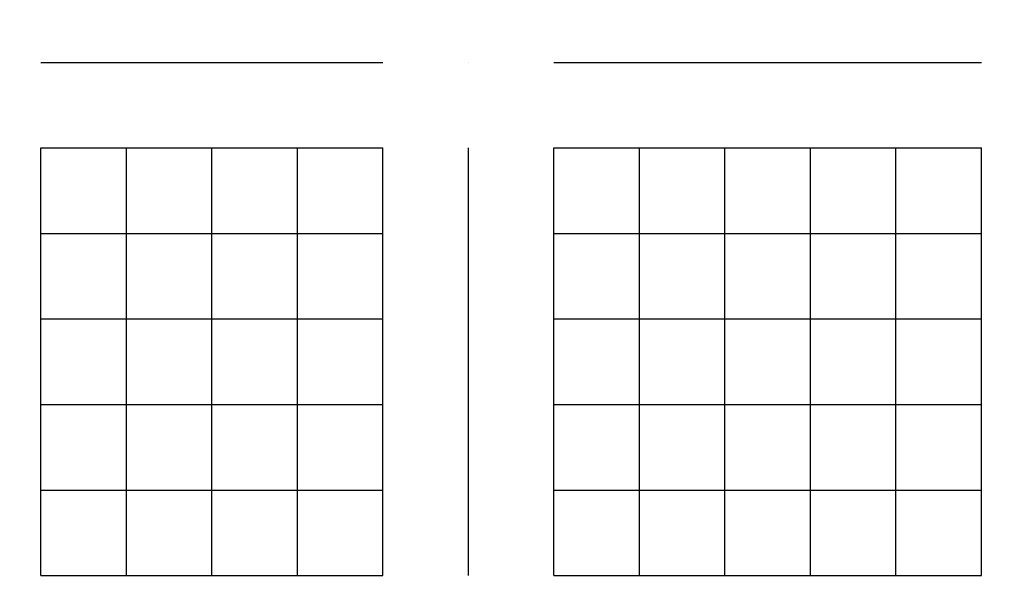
# Model space of a CAD drawing. Header units: millimetres. Extents: x 6 to 745025, y -1528 to 119936.
# Drawn here: x 181.0209 to 181.5051, y 109.2711 to 109.5516 of the extents above; entities that cross this region are included whole.
import ezdxf

# ---------------------------------------------------------------- set-up
doc = ezdxf.new("R2010")
doc.units = ezdxf.units.MM
doc.header["$MEASUREMENT"] = 0
doc.layers.get('0').update_dxf_attribs({"linetype": 'CONTINUOUS'})

msp = doc.modelspace()

# ---------------------------------------------------------------- linework, layer by layer
at = {"color": 0, "linetype": 'Continuous', "lineweight": 25, "true_color": 0x000001}
for p, q in [((181.03144, 109.53044), (181.03144, 109.53044)), ((181.03144, 109.53044), (181.03144, 109.53044)), ((181.03144, 109.53044), (181.03144, 109.53044)), ((181.03144, 109.53044), (181.03144, 109.53044)), ((181.03144, 109.53044), (181.03144, 109.53044)), ((181.03144, 109.53044), (181.03144, 109.53044)), ((181.03144, 109.53044), (181.03144, 109.53044)), ((181.03144, 109.53044), (181.03144, 109.53044)), ((181.07377, 109.53044), (181.07377, 109.53044)), ((181.07377, 109.53044), (181.07377, 109.53044)), ((181.07377, 109.53044), (181.07377, 109.53044)), ((181.07377, 109.53044), (181.07377, 109.53044)), ((181.07377, 109.53044), (181.07377, 109.53044)), ((181.07377, 109.53044), (181.07377, 109.53044)), ((181.07377, 109.53044), (181.07377, 109.53044)), ((181.11611, 109.53044), (181.11611, 109.53044)), ((181.11611, 109.53044), (181.11611, 109.53044)), ((181.11611, 109.53044), (181.11611, 109.53044)), ((181.11611, 109.53044), (181.11611, 109.53044)), ((181.11611, 109.53044), (181.11611, 109.53044)), ((181.11611, 109.53044), (181.11611, 109.53044)), ((181.11611, 109.53044), (181.11611, 109.53044)), ((181.15844, 109.53044), (181.15844, 109.53044)), ((181.15844, 109.53044), (181.15844, 109.53044)), ((181.15844, 109.53044), (181.15844, 109.53044)), ((181.15844, 109.53044), (181.15844, 109.53044)), ((181.15844, 109.53044), (181.15844, 109.53044)), ((181.15844, 109.53044), (181.15844, 109.53044)), ((181.15844, 109.53044), (181.15844, 109.53044)), ((181.20077, 109.53044), (181.20077, 109.53044)), ((181.20077, 109.53044), (181.20077, 109.53044)), ((181.20077, 109.53044), (181.20077, 109.53044)), ((181.20077, 109.53044), (181.20077, 109.53044)), ((181.20077, 109.53044), (181.20077, 109.53044)), ((181.20077, 109.53044), (181.20077, 109.53044)), ((181.20077, 109.53044), (181.20077, 109.53044)), ((181.24311, 109.53044), (181.24311, 109.53044)), ((181.24311, 109.53044), (181.24311, 109.53044)), ((181.24311, 109.53044), (181.24311, 109.53044)), ((181.24311, 109.53044), (181.24311, 109.53044)), ((181.24311, 109.53044), (181.24311, 109.53044)), ((181.24311, 109.53044), (181.24311, 109.53044)), ((181.24311, 109.53044), (181.24311, 109.53044)), ((181.24311, 109.53044), (181.24311, 109.53044)), ((181.24311, 109.53044), (181.24311, 109.53044)), ((181.24311, 109.53044), (181.24311, 109.53044)), ((181.24311, 109.53044), (181.24311, 109.53044)), ((181.24311, 109.53044), (181.24311, 109.53044)), ((181.24311, 109.53044), (181.24311, 109.53044)), ((181.24311, 109.53044), (181.24311, 109.53044)), ((181.28544, 109.53044), (181.28544, 109.53044)), ((181.28544, 109.53044), (181.28544, 109.53044)), ((181.28544, 109.53044), (181.28544, 109.53044)), ((181.28544, 109.53044), (181.28544, 109.53044)), ((181.28544, 109.53044), (181.28544, 109.53044)), ((181.28544, 109.53044), (181.28544, 109.53044)), ((181.28544, 109.53044), (181.28544, 109.53044)), ((181.28544, 109.53044), (181.28544, 109.53044)), ((181.32777, 109.53044), (181.32777, 109.53044)), ((181.32777, 109.53044), (181.32777, 109.53044)), ((181.32777, 109.53044), (181.32777, 109.53044)), ((181.32777, 109.53044), (181.32777, 109.53044)), ((181.32777, 109.53044), (181.32777, 109.53044)), ((181.32777, 109.53044), (181.32777, 109.53044)), ((181.32777, 109.53044), (181.32777, 109.53044)), ((181.37011, 109.53044), (181.37011, 109.53044)), ((181.37011, 109.53044), (181.37011, 109.53044)), ((181.37011, 109.53044), (181.37011, 109.53044)), ((181.37011, 109.53044), (181.37011, 109.53044)), ((181.37011, 109.53044), (181.37011, 109.53044)), ((181.37011, 109.53044), (181.37011, 109.53044)), ((181.37011, 109.53044), (181.37011, 109.53044)), ((181.41244, 109.53044), (181.41244, 109.53044)), ((181.41244, 109.53044), (181.41244, 109.53044)), ((181.41244, 109.53044), (181.41244, 109.53044)), ((181.41244, 109.53044), (181.41244, 109.53044)), ((181.41244, 109.53044), (181.41244, 109.53044)), ((181.41244, 109.53044), (181.41244, 109.53044)), ((181.41244, 109.53044), (181.41244, 109.53044)), ((181.45477, 109.53044), (181.45477, 109.53044)), ((181.45477, 109.53044), (181.45477, 109.53044)), ((181.45477, 109.53044), (181.45477, 109.53044)), ((181.45477, 109.53044), (181.45477, 109.53044)), ((181.45477, 109.53044), (181.45477, 109.53044)), ((181.45477, 109.53044), (181.45477, 109.53044)), ((181.45477, 109.53044), (181.45477, 109.53044)), ((181.49711, 109.53044), (181.49711, 109.53044)), ((181.49711, 109.53044), (181.49711, 109.53044)), ((181.49711, 109.53044), (181.49711, 109.53044)), ((181.49711, 109.53044), (181.49711, 109.53044)), ((181.49711, 109.53044), (181.49711, 109.53044)), ((181.49711, 109.53044), (181.49711, 109.53044)), ((181.49711, 109.53044), (181.49711, 109.53044)), ((181.24311, 109.48811), (181.24311, 109.48811)), ((181.24311, 109.48811), (181.24311, 109.48811)), ((181.24311, 109.48811), (181.24311, 109.48811)), ((181.24311, 109.48811), (181.24311, 109.48811)), ((181.24311, 109.48811), (181.24311, 109.48811)), ((181.24311, 109.48811), (181.24311, 109.48811)), ((181.24311, 109.48811), (181.24311, 109.48811)), ((181.24311, 109.44578), (181.24311, 109.44578)), ((181.24311, 109.44578), (181.24311, 109.44578)), ((181.24311, 109.44578), (181.24311, 109.44578)), ((181.24311, 109.44578), (181.24311, 109.44578)), ((181.24311, 109.44578), (181.24311, 109.44578)), ((181.24311, 109.44578), (181.24311, 109.44578)), ((181.24311, 109.44578), (181.24311, 109.44578)), ((181.24311, 109.40344), (181.24311, 109.40344)), ((181.24311, 109.40344), (181.24311, 109.40344)), ((181.24311, 109.40344), (181.24311, 109.40344)), ((181.24311, 109.40344), (181.24311, 109.40344)), ((181.24311, 109.40344), (181.24311, 109.40344)), ((181.24311, 109.40344), (181.24311, 109.40344)), ((181.24311, 109.40344), (181.24311, 109.40344)), ((181.24311, 109.36111), (181.24311, 109.36111)), ((181.24311, 109.36111), (181.24311, 109.36111)), ((181.24311, 109.36111), (181.24311, 109.36111)), ((181.24311, 109.36111), (181.24311, 109.36111)), ((181.24311, 109.36111), (181.24311, 109.36111)), ((181.24311, 109.36111), (181.24311, 109.36111)), ((181.24311, 109.36111), (181.24311, 109.36111)), ((181.24311, 109.31878), (181.24311, 109.31878)), ((181.24311, 109.31878), (181.24311, 109.31878)), ((181.24311, 109.31878), (181.24311, 109.31878)), ((181.24311, 109.31878), (181.24311, 109.31878)), ((181.24311, 109.31878), (181.24311, 109.31878)), ((181.24311, 109.31878), (181.24311, 109.31878)), ((181.24311, 109.31878), (181.24311, 109.31878)), ((181.24311, 109.27644), (181.24311, 109.27644)), ((181.24311, 109.27644), (181.24311, 109.27644)), ((181.24311, 109.27644), (181.24311, 109.27644)), ((181.24311, 109.27644), (181.24311, 109.27644)), ((181.24311, 109.27644), (181.24311, 109.27644)), ((181.24311, 109.27644), (181.24311, 109.27644)), ((181.24311, 109.27644), (181.24311, 109.27644)), ((181.24311, 109.27644), (181.24311, 109.27644))]:
    msp.add_line(p, q, dxfattribs=at)
for points in [[(181.03144, 109.53044), (181.07377, 109.53044), (181.11611, 109.53044), (181.15844, 109.53044), (181.20077, 109.53044)], [(181.03144, 109.53044), (181.07377, 109.53044), (181.11611, 109.53044), (181.15844, 109.53044), (181.20077, 109.53044)], [(181.03144, 109.53044), (181.07377, 109.53044), (181.11611, 109.53044), (181.15844, 109.53044), (181.20077, 109.53044)], [(181.03144, 109.53044), (181.07377, 109.53044), (181.11611, 109.53044), (181.15844, 109.53044), (181.20077, 109.53044)], [(181.03144, 109.53044), (181.07377, 109.53044), (181.11611, 109.53044), (181.15844, 109.53044), (181.20077, 109.53044)], [(181.03144, 109.53044), (181.07377, 109.53044), (181.11611, 109.53044), (181.15844, 109.53044), (181.20077, 109.53044)], [(181.03144, 109.53044), (181.07377, 109.53044), (181.11611, 109.53044), (181.15844, 109.53044), (181.20077, 109.53044)], [(181.28544, 109.53044), (181.32777, 109.53044), (181.37011, 109.53044), (181.41244, 109.53044), (181.45477, 109.53044), (181.49711, 109.53044)], [(181.28544, 109.53044), (181.32777, 109.53044), (181.37011, 109.53044), (181.41244, 109.53044), (181.45477, 109.53044), (181.49711, 109.53044)], [(181.28544, 109.53044), (181.32777, 109.53044), (181.37011, 109.53044), (181.41244, 109.53044), (181.45477, 109.53044), (181.49711, 109.53044)], [(181.28544, 109.53044), (181.32777, 109.53044), (181.37011, 109.53044), (181.41244, 109.53044), (181.45477, 109.53044), (181.49711, 109.53044)], [(181.28544, 109.53044), (181.32777, 109.53044), (181.37011, 109.53044), (181.41244, 109.53044), (181.45477, 109.53044), (181.49711, 109.53044)], [(181.28544, 109.53044), (181.32777, 109.53044), (181.37011, 109.53044), (181.41244, 109.53044), (181.45477, 109.53044), (181.49711, 109.53044)], [(181.28544, 109.53044), (181.32777, 109.53044), (181.37011, 109.53044), (181.41244, 109.53044), (181.45477, 109.53044), (181.49711, 109.53044)], [(181.03144, 109.48811), (181.07377, 109.48811), (181.11611, 109.48811), (181.15844, 109.48811), (181.20077, 109.48811)], [(181.03144, 109.48811), (181.07377, 109.48811), (181.11611, 109.48811), (181.15844, 109.48811), (181.20077, 109.48811)], [(181.03144, 109.48811), (181.07377, 109.48811), (181.11611, 109.48811), (181.15844, 109.48811), (181.20077, 109.48811)], [(181.03144, 109.48811), (181.07377, 109.48811), (181.11611, 109.48811), (181.15844, 109.48811), (181.20077, 109.48811)], [(181.03144, 109.48811), (181.07377, 109.48811), (181.11611, 109.48811), (181.15844, 109.48811), (181.20077, 109.48811)], [(181.03144, 109.48811), (181.07377, 109.48811), (181.11611, 109.48811), (181.15844, 109.48811), (181.20077, 109.48811)], [(181.03144, 109.48811), (181.07377, 109.48811), (181.11611, 109.48811), (181.15844, 109.48811), (181.20077, 109.48811)], [(181.03144, 109.27644), (181.03144, 109.31878), (181.03144, 109.36111), (181.03144, 109.40344), (181.03144, 109.44578), (181.03144, 109.48811)], [(181.03144, 109.27644), (181.03144, 109.31878), (181.03144, 109.36111), (181.03144, 109.40344), (181.03144, 109.44578), (181.03144, 109.48811)], [(181.03144, 109.27644), (181.03144, 109.31878), (181.03144, 109.36111), (181.03144, 109.40344), (181.03144, 109.44578), (181.03144, 109.48811)], [(181.03144, 109.27644), (181.03144, 109.31878), (181.03144, 109.36111), (181.03144, 109.40344), (181.03144, 109.44578), (181.03144, 109.48811)], [(181.03144, 109.27644), (181.03144, 109.31878), (181.03144, 109.36111), (181.03144, 109.40344), (181.03144, 109.44578), (181.03144, 109.48811)], [(181.03144, 109.27644), (181.03144, 109.31878), (181.03144, 109.36111), (181.03144, 109.40344), (181.03144, 109.44578), (181.03144, 109.48811)], [(181.03144, 109.27644), (181.03144, 109.31878), (181.03144, 109.36111), (181.03144, 109.40344), (181.03144, 109.44578), (181.03144, 109.48811)], [(181.03144, 109.27644), (181.03144, 109.31878), (181.03144, 109.36111), (181.03144, 109.40344), (181.03144, 109.44578), (181.03144, 109.48811)], [(181.07377, 109.27644), (181.07377, 109.31878), (181.07377, 109.36111), (181.07377, 109.40344), (181.07377, 109.44578), (181.07377, 109.48811)], [(181.07377, 109.27644), (181.07377, 109.31878), (181.07377, 109.36111), (181.07377, 109.40344), (181.07377, 109.44578), (181.07377, 109.48811)], [(181.07377, 109.27644), (181.07377, 109.31878), (181.07377, 109.36111), (181.07377, 109.40344), (181.07377, 109.44578), (181.07377, 109.48811)], [(181.07377, 109.27644), (181.07377, 109.31878), (181.07377, 109.36111), (181.07377, 109.40344), (181.07377, 109.44578), (181.07377, 109.48811)], [(181.07377, 109.27644), (181.07377, 109.31878), (181.07377, 109.36111), (181.07377, 109.40344), (181.07377, 109.44578), (181.07377, 109.48811)], [(181.07377, 109.27644), (181.07377, 109.31878), (181.07377, 109.36111), (181.07377, 109.40344), (181.07377, 109.44578), (181.07377, 109.48811)], [(181.07377, 109.27644), (181.07377, 109.31878), (181.07377, 109.36111), (181.07377, 109.40344), (181.07377, 109.44578), (181.07377, 109.48811)], [(181.11611, 109.27644), (181.11611, 109.31878), (181.11611, 109.36111), (181.11611, 109.40344), (181.11611, 109.44578), (181.11611, 109.48811)], [(181.11611, 109.27644), (181.11611, 109.31878), (181.11611, 109.36111), (181.11611, 109.40344), (181.11611, 109.44578), (181.11611, 109.48811)], [(181.11611, 109.27644), (181.11611, 109.31878), (181.11611, 109.36111), (181.11611, 109.40344), (181.11611, 109.44578), (181.11611, 109.48811)], [(181.11611, 109.27644), (181.11611, 109.31878), (181.11611, 109.36111), (181.11611, 109.40344), (181.11611, 109.44578), (181.11611, 109.48811)], [(181.11611, 109.27644), (181.11611, 109.31878), (181.11611, 109.36111), (181.11611, 109.40344), (181.11611, 109.44578), (181.11611, 109.48811)], [(181.11611, 109.27644), (181.11611, 109.31878), (181.11611, 109.36111), (181.11611, 109.40344), (181.11611, 109.44578), (181.11611, 109.48811)], [(181.11611, 109.27644), (181.11611, 109.31878), (181.11611, 109.36111), (181.11611, 109.40344), (181.11611, 109.44578), (181.11611, 109.48811)], [(181.15844, 109.27644), (181.15844, 109.31878), (181.15844, 109.36111), (181.15844, 109.40344), (181.15844, 109.44578), (181.15844, 109.48811)], [(181.15844, 109.27644), (181.15844, 109.31878), (181.15844, 109.36111), (181.15844, 109.40344), (181.15844, 109.44578), (181.15844, 109.48811)], [(181.15844, 109.27644), (181.15844, 109.31878), (181.15844, 109.36111), (181.15844, 109.40344), (181.15844, 109.44578), (181.15844, 109.48811)], [(181.15844, 109.27644), (181.15844, 109.31878), (181.15844, 109.36111), (181.15844, 109.40344), (181.15844, 109.44578), (181.15844, 109.48811)], [(181.15844, 109.27644), (181.15844, 109.31878), (181.15844, 109.36111), (181.15844, 109.40344), (181.15844, 109.44578), (181.15844, 109.48811)], [(181.15844, 109.27644), (181.15844, 109.31878), (181.15844, 109.36111), (181.15844, 109.40344), (181.15844, 109.44578), (181.15844, 109.48811)], [(181.15844, 109.27644), (181.15844, 109.31878), (181.15844, 109.36111), (181.15844, 109.40344), (181.15844, 109.44578), (181.15844, 109.48811)], [(181.20077, 109.27644), (181.20077, 109.31878), (181.20077, 109.36111), (181.20077, 109.40344), (181.20077, 109.44578), (181.20077, 109.48811)], [(181.20077, 109.27644), (181.20077, 109.31878), (181.20077, 109.36111), (181.20077, 109.40344), (181.20077, 109.44578), (181.20077, 109.48811)], [(181.20077, 109.27644), (181.20077, 109.31878), (181.20077, 109.36111), (181.20077, 109.40344), (181.20077, 109.44578), (181.20077, 109.48811)], [(181.20077, 109.27644), (181.20077, 109.31878), (181.20077, 109.36111), (181.20077, 109.40344), (181.20077, 109.44578), (181.20077, 109.48811)], [(181.20077, 109.27644), (181.20077, 109.31878), (181.20077, 109.36111), (181.20077, 109.40344), (181.20077, 109.44578), (181.20077, 109.48811)], [(181.20077, 109.27644), (181.20077, 109.31878), (181.20077, 109.36111), (181.20077, 109.40344), (181.20077, 109.44578), (181.20077, 109.48811)], [(181.20077, 109.27644), (181.20077, 109.31878), (181.20077, 109.36111), (181.20077, 109.40344), (181.20077, 109.44578), (181.20077, 109.48811)], [(181.24311, 109.27644), (181.24311, 109.31878), (181.24311, 109.36111), (181.24311, 109.40344), (181.24311, 109.44578), (181.24311, 109.48811)], [(181.24311, 109.27644), (181.24311, 109.31878), (181.24311, 109.36111), (181.24311, 109.40344), (181.24311, 109.44578), (181.24311, 109.48811)], [(181.24311, 109.27644), (181.24311, 109.31878), (181.24311, 109.36111), (181.24311, 109.40344), (181.24311, 109.44578), (181.24311, 109.48811)], [(181.24311, 109.27644), (181.24311, 109.31878), (181.24311, 109.36111), (181.24311, 109.40344), (181.24311, 109.44578), (181.24311, 109.48811)], [(181.24311, 109.27644), (181.24311, 109.31878), (181.24311, 109.36111), (181.24311, 109.40344), (181.24311, 109.44578), (181.24311, 109.48811)], [(181.24311, 109.27644), (181.24311, 109.31878), (181.24311, 109.36111), (181.24311, 109.40344), (181.24311, 109.44578), (181.24311, 109.48811)], [(181.24311, 109.27644), (181.24311, 109.31878), (181.24311, 109.36111), (181.24311, 109.40344), (181.24311, 109.44578), (181.24311, 109.48811)], [(181.28544, 109.48811), (181.32777, 109.48811), (181.37011, 109.48811), (181.41244, 109.48811), (181.45477, 109.48811), (181.49711, 109.48811)], [(181.28544, 109.48811), (181.32777, 109.48811), (181.37011, 109.48811), (181.41244, 109.48811), (181.45477, 109.48811), (181.49711, 109.48811)], [(181.28544, 109.48811), (181.32777, 109.48811), (181.37011, 109.48811), (181.41244, 109.48811), (181.45477, 109.48811), (181.49711, 109.48811)], [(181.28544, 109.48811), (181.32777, 109.48811), (181.37011, 109.48811), (181.41244, 109.48811), (181.45477, 109.48811), (181.49711, 109.48811)], [(181.28544, 109.48811), (181.32777, 109.48811), (181.37011, 109.48811), (181.41244, 109.48811), (181.45477, 109.48811), (181.49711, 109.48811)], [(181.28544, 109.48811), (181.32777, 109.48811), (181.37011, 109.48811), (181.41244, 109.48811), (181.45477, 109.48811), (181.49711, 109.48811)], [(181.28544, 109.48811), (181.32777, 109.48811), (181.37011, 109.48811), (181.41244, 109.48811), (181.45477, 109.48811), (181.49711, 109.48811)], [(181.28544, 109.27644), (181.28544, 109.31878), (181.28544, 109.36111), (181.28544, 109.40344), (181.28544, 109.44578), (181.28544, 109.48811)], [(181.28544, 109.27644), (181.28544, 109.31878), (181.28544, 109.36111), (181.28544, 109.40344), (181.28544, 109.44578), (181.28544, 109.48811)], [(181.28544, 109.27644), (181.28544, 109.31878), (181.28544, 109.36111), (181.28544, 109.40344), (181.28544, 109.44578), (181.28544, 109.48811)], [(181.28544, 109.27644), (181.28544, 109.31878), (181.28544, 109.36111), (181.28544, 109.40344), (181.28544, 109.44578), (181.28544, 109.48811)], [(181.28544, 109.27644), (181.28544, 109.31878), (181.28544, 109.36111), (181.28544, 109.40344), (181.28544, 109.44578), (181.28544, 109.48811)], [(181.28544, 109.27644), (181.28544, 109.31878), (181.28544, 109.36111), (181.28544, 109.40344), (181.28544, 109.44578), (181.28544, 109.48811)], [(181.28544, 109.27644), (181.28544, 109.31878), (181.28544, 109.36111), (181.28544, 109.40344), (181.28544, 109.44578), (181.28544, 109.48811)], [(181.28544, 109.27644), (181.28544, 109.31878), (181.28544, 109.36111), (181.28544, 109.40344), (181.28544, 109.44578), (181.28544, 109.48811)], [(181.32777, 109.27644), (181.32777, 109.31878), (181.32777, 109.36111), (181.32777, 109.40344), (181.32777, 109.44578), (181.32777, 109.48811)], [(181.32777, 109.27644), (181.32777, 109.31878), (181.32777, 109.36111), (181.32777, 109.40344), (181.32777, 109.44578), (181.32777, 109.48811)], [(181.32777, 109.27644), (181.32777, 109.31878), (181.32777, 109.36111), (181.32777, 109.40344), (181.32777, 109.44578), (181.32777, 109.48811)], [(181.32777, 109.27644), (181.32777, 109.31878), (181.32777, 109.36111), (181.32777, 109.40344), (181.32777, 109.44578), (181.32777, 109.48811)], [(181.32777, 109.27644), (181.32777, 109.31878), (181.32777, 109.36111), (181.32777, 109.40344), (181.32777, 109.44578), (181.32777, 109.48811)], [(181.32777, 109.27644), (181.32777, 109.31878), (181.32777, 109.36111), (181.32777, 109.40344), (181.32777, 109.44578), (181.32777, 109.48811)], [(181.32777, 109.27644), (181.32777, 109.31878), (181.32777, 109.36111), (181.32777, 109.40344), (181.32777, 109.44578), (181.32777, 109.48811)], [(181.37011, 109.27644), (181.37011, 109.31878), (181.37011, 109.36111), (181.37011, 109.40344), (181.37011, 109.44578), (181.37011, 109.48811)], [(181.37011, 109.27644), (181.37011, 109.31878), (181.37011, 109.36111), (181.37011, 109.40344), (181.37011, 109.44578), (181.37011, 109.48811)], [(181.37011, 109.27644), (181.37011, 109.31878), (181.37011, 109.36111), (181.37011, 109.40344), (181.37011, 109.44578), (181.37011, 109.48811)], [(181.37011, 109.27644), (181.37011, 109.31878), (181.37011, 109.36111), (181.37011, 109.40344), (181.37011, 109.44578), (181.37011, 109.48811)], [(181.37011, 109.27644), (181.37011, 109.31878), (181.37011, 109.36111), (181.37011, 109.40344), (181.37011, 109.44578), (181.37011, 109.48811)], [(181.37011, 109.27644), (181.37011, 109.31878), (181.37011, 109.36111), (181.37011, 109.40344), (181.37011, 109.44578), (181.37011, 109.48811)], [(181.37011, 109.27644), (181.37011, 109.31878), (181.37011, 109.36111), (181.37011, 109.40344), (181.37011, 109.44578), (181.37011, 109.48811)], [(181.41244, 109.27644), (181.41244, 109.31878), (181.41244, 109.36111), (181.41244, 109.40344), (181.41244, 109.44578), (181.41244, 109.48811)], [(181.41244, 109.27644), (181.41244, 109.31878), (181.41244, 109.36111), (181.41244, 109.40344), (181.41244, 109.44578), (181.41244, 109.48811)], [(181.41244, 109.27644), (181.41244, 109.31878), (181.41244, 109.36111), (181.41244, 109.40344), (181.41244, 109.44578), (181.41244, 109.48811)], [(181.41244, 109.27644), (181.41244, 109.31878), (181.41244, 109.36111), (181.41244, 109.40344), (181.41244, 109.44578), (181.41244, 109.48811)], [(181.41244, 109.27644), (181.41244, 109.31878), (181.41244, 109.36111), (181.41244, 109.40344), (181.41244, 109.44578), (181.41244, 109.48811)], [(181.41244, 109.27644), (181.41244, 109.31878), (181.41244, 109.36111), (181.41244, 109.40344), (181.41244, 109.44578), (181.41244, 109.48811)], [(181.41244, 109.27644), (181.41244, 109.31878), (181.41244, 109.36111), (181.41244, 109.40344), (181.41244, 109.44578), (181.41244, 109.48811)], [(181.45477, 109.27644), (181.45477, 109.31878), (181.45477, 109.36111), (181.45477, 109.40344), (181.45477, 109.44578), (181.45477, 109.48811)], [(181.45477, 109.27644), (181.45477, 109.31878), (181.45477, 109.36111), (181.45477, 109.40344), (181.45477, 109.44578), (181.45477, 109.48811)], [(181.45477, 109.27644), (181.45477, 109.31878), (181.45477, 109.36111), (181.45477, 109.40344), (181.45477, 109.44578), (181.45477, 109.48811)], [(181.45477, 109.27644), (181.45477, 109.31878), (181.45477, 109.36111), (181.45477, 109.40344), (181.45477, 109.44578), (181.45477, 109.48811)], [(181.45477, 109.27644), (181.45477, 109.31878), (181.45477, 109.36111), (181.45477, 109.40344), (181.45477, 109.44578), (181.45477, 109.48811)], [(181.45477, 109.27644), (181.45477, 109.31878), (181.45477, 109.36111), (181.45477, 109.40344), (181.45477, 109.44578), (181.45477, 109.48811)], [(181.45477, 109.27644), (181.45477, 109.31878), (181.45477, 109.36111), (181.45477, 109.40344), (181.45477, 109.44578), (181.45477, 109.48811)], [(181.49711, 109.27644), (181.49711, 109.31878), (181.49711, 109.36111), (181.49711, 109.40344), (181.49711, 109.44578), (181.49711, 109.48811)], [(181.49711, 109.27644), (181.49711, 109.31878), (181.49711, 109.36111), (181.49711, 109.40344), (181.49711, 109.44578), (181.49711, 109.48811)], [(181.49711, 109.27644), (181.49711, 109.31878), (181.49711, 109.36111), (181.49711, 109.40344), (181.49711, 109.44578), (181.49711, 109.48811)], [(181.49711, 109.27644), (181.49711, 109.31878), (181.49711, 109.36111), (181.49711, 109.40344), (181.49711, 109.44578), (181.49711, 109.48811)], [(181.49711, 109.27644), (181.49711, 109.31878), (181.49711, 109.36111), (181.49711, 109.40344), (181.49711, 109.44578), (181.49711, 109.48811)], [(181.49711, 109.27644), (181.49711, 109.31878), (181.49711, 109.36111), (181.49711, 109.40344), (181.49711, 109.44578), (181.49711, 109.48811)], [(181.49711, 109.27644), (181.49711, 109.31878), (181.49711, 109.36111), (181.49711, 109.40344), (181.49711, 109.44578), (181.49711, 109.48811)], [(181.03144, 109.44578), (181.07377, 109.44578), (181.11611, 109.44578), (181.15844, 109.44578), (181.20077, 109.44578)], [(181.03144, 109.44578), (181.07377, 109.44578), (181.11611, 109.44578), (181.15844, 109.44578), (181.20077, 109.44578)], [(181.03144, 109.44578), (181.07377, 109.44578), (181.11611, 109.44578), (181.15844, 109.44578), (181.20077, 109.44578)], [(181.03144, 109.44578), (181.07377, 109.44578), (181.11611, 109.44578), (181.15844, 109.44578), (181.20077, 109.44578)], [(181.03144, 109.44578), (181.07377, 109.44578), (181.11611, 109.44578), (181.15844, 109.44578), (181.20077, 109.44578)], [(181.03144, 109.44578), (181.07377, 109.44578), (181.11611, 109.44578), (181.15844, 109.44578), (181.20077, 109.44578)], [(181.03144, 109.44578), (181.07377, 109.44578), (181.11611, 109.44578), (181.15844, 109.44578), (181.20077, 109.44578)], [(181.28544, 109.44578), (181.32777, 109.44578), (181.37011, 109.44578), (181.41244, 109.44578), (181.45477, 109.44578), (181.49711, 109.44578)], [(181.28544, 109.44578), (181.32777, 109.44578), (181.37011, 109.44578), (181.41244, 109.44578), (181.45477, 109.44578), (181.49711, 109.44578)], [(181.28544, 109.44578), (181.32777, 109.44578), (181.37011, 109.44578), (181.41244, 109.44578), (181.45477, 109.44578), (181.49711, 109.44578)], [(181.28544, 109.44578), (181.32777, 109.44578), (181.37011, 109.44578), (181.41244, 109.44578), (181.45477, 109.44578), (181.49711, 109.44578)], [(181.28544, 109.44578), (181.32777, 109.44578), (181.37011, 109.44578), (181.41244, 109.44578), (181.45477, 109.44578), (181.49711, 109.44578)], [(181.28544, 109.44578), (181.32777, 109.44578), (181.37011, 109.44578), (181.41244, 109.44578), (181.45477, 109.44578), (181.49711, 109.44578)], [(181.28544, 109.44578), (181.32777, 109.44578), (181.37011, 109.44578), (181.41244, 109.44578), (181.45477, 109.44578), (181.49711, 109.44578)], [(181.03144, 109.40344), (181.07377, 109.40344), (181.11611, 109.40344), (181.15844, 109.40344), (181.20077, 109.40344)], [(181.03144, 109.40344), (181.07377, 109.40344), (181.11611, 109.40344), (181.15844, 109.40344), (181.20077, 109.40344)], [(181.03144, 109.40344), (181.07377, 109.40344), (181.11611, 109.40344), (181.15844, 109.40344), (181.20077, 109.40344)], [(181.03144, 109.40344), (181.07377, 109.40344), (181.11611, 109.40344), (181.15844, 109.40344), (181.20077, 109.40344)], [(181.03144, 109.40344), (181.07377, 109.40344), (181.11611, 109.40344), (181.15844, 109.40344), (181.20077, 109.40344)], [(181.03144, 109.40344), (181.07377, 109.40344), (181.11611, 109.40344), (181.15844, 109.40344), (181.20077, 109.40344)], [(181.03144, 109.40344), (181.07377, 109.40344), (181.11611, 109.40344), (181.15844, 109.40344), (181.20077, 109.40344)], [(181.28544, 109.40344), (181.32777, 109.40344), (181.37011, 109.40344), (181.41244, 109.40344), (181.45477, 109.40344), (181.49711, 109.40344)], [(181.28544, 109.40344), (181.32777, 109.40344), (181.37011, 109.40344), (181.41244, 109.40344), (181.45477, 109.40344), (181.49711, 109.40344)], [(181.28544, 109.40344), (181.32777, 109.40344), (181.37011, 109.40344), (181.41244, 109.40344), (181.45477, 109.40344), (181.49711, 109.40344)], [(181.28544, 109.40344), (181.32777, 109.40344), (181.37011, 109.40344), (181.41244, 109.40344), (181.45477, 109.40344), (181.49711, 109.40344)], [(181.28544, 109.40344), (181.32777, 109.40344), (181.37011, 109.40344), (181.41244, 109.40344), (181.45477, 109.40344), (181.49711, 109.40344)], [(181.28544, 109.40344), (181.32777, 109.40344), (181.37011, 109.40344), (181.41244, 109.40344), (181.45477, 109.40344), (181.49711, 109.40344)], [(181.28544, 109.40344), (181.32777, 109.40344), (181.37011, 109.40344), (181.41244, 109.40344), (181.45477, 109.40344), (181.49711, 109.40344)], [(181.03144, 109.36111), (181.07377, 109.36111), (181.11611, 109.36111), (181.15844, 109.36111), (181.20077, 109.36111)], [(181.03144, 109.36111), (181.07377, 109.36111), (181.11611, 109.36111), (181.15844, 109.36111), (181.20077, 109.36111)], [(181.03144, 109.36111), (181.07377, 109.36111), (181.11611, 109.36111), (181.15844, 109.36111), (181.20077, 109.36111)], [(181.03144, 109.36111), (181.07377, 109.36111), (181.11611, 109.36111), (181.15844, 109.36111), (181.20077, 109.36111)], [(181.03144, 109.36111), (181.07377, 109.36111), (181.11611, 109.36111), (181.15844, 109.36111), (181.20077, 109.36111)], [(181.03144, 109.36111), (181.07377, 109.36111), (181.11611, 109.36111), (181.15844, 109.36111), (181.20077, 109.36111)], [(181.03144, 109.36111), (181.07377, 109.36111), (181.11611, 109.36111), (181.15844, 109.36111), (181.20077, 109.36111)], [(181.28544, 109.36111), (181.32777, 109.36111), (181.37011, 109.36111), (181.41244, 109.36111), (181.45477, 109.36111), (181.49711, 109.36111)], [(181.28544, 109.36111), (181.32777, 109.36111), (181.37011, 109.36111), (181.41244, 109.36111), (181.45477, 109.36111), (181.49711, 109.36111)], [(181.28544, 109.36111), (181.32777, 109.36111), (181.37011, 109.36111), (181.41244, 109.36111), (181.45477, 109.36111), (181.49711, 109.36111)], [(181.28544, 109.36111), (181.32777, 109.36111), (181.37011, 109.36111), (181.41244, 109.36111), (181.45477, 109.36111), (181.49711, 109.36111)], [(181.28544, 109.36111), (181.32777, 109.36111), (181.37011, 109.36111), (181.41244, 109.36111), (181.45477, 109.36111), (181.49711, 109.36111)], [(181.28544, 109.36111), (181.32777, 109.36111), (181.37011, 109.36111), (181.41244, 109.36111), (181.45477, 109.36111), (181.49711, 109.36111)], [(181.28544, 109.36111), (181.32777, 109.36111), (181.37011, 109.36111), (181.41244, 109.36111), (181.45477, 109.36111), (181.49711, 109.36111)], [(181.03144, 109.31878), (181.07377, 109.31878), (181.11611, 109.31878), (181.15844, 109.31878), (181.20077, 109.31878)], [(181.03144, 109.31878), (181.07377, 109.31878), (181.11611, 109.31878), (181.15844, 109.31878), (181.20077, 109.31878)], [(181.03144, 109.31878), (181.07377, 109.31878), (181.11611, 109.31878), (181.15844, 109.31878), (181.20077, 109.31878)], [(181.03144, 109.31878), (181.07377, 109.31878), (181.11611, 109.31878), (181.15844, 109.31878), (181.20077, 109.31878)], [(181.03144, 109.31878), (181.07377, 109.31878), (181.11611, 109.31878), (181.15844, 109.31878), (181.20077, 109.31878)], [(181.03144, 109.31878), (181.07377, 109.31878), (181.11611, 109.31878), (181.15844, 109.31878), (181.20077, 109.31878)], [(181.03144, 109.31878), (181.07377, 109.31878), (181.11611, 109.31878), (181.15844, 109.31878), (181.20077, 109.31878)], [(181.28544, 109.31878), (181.32777, 109.31878), (181.37011, 109.31878), (181.41244, 109.31878), (181.45477, 109.31878), (181.49711, 109.31878)], [(181.28544, 109.31878), (181.32777, 109.31878), (181.37011, 109.31878), (181.41244, 109.31878), (181.45477, 109.31878), (181.49711, 109.31878)], [(181.28544, 109.31878), (181.32777, 109.31878), (181.37011, 109.31878), (181.41244, 109.31878), (181.45477, 109.31878), (181.49711, 109.31878)], [(181.28544, 109.31878), (181.32777, 109.31878), (181.37011, 109.31878), (181.41244, 109.31878), (181.45477, 109.31878), (181.49711, 109.31878)], [(181.28544, 109.31878), (181.32777, 109.31878), (181.37011, 109.31878), (181.41244, 109.31878), (181.45477, 109.31878), (181.49711, 109.31878)], [(181.28544, 109.31878), (181.32777, 109.31878), (181.37011, 109.31878), (181.41244, 109.31878), (181.45477, 109.31878), (181.49711, 109.31878)], [(181.28544, 109.31878), (181.32777, 109.31878), (181.37011, 109.31878), (181.41244, 109.31878), (181.45477, 109.31878), (181.49711, 109.31878)], [(181.03144, 109.27644), (181.07377, 109.27644), (181.11611, 109.27644), (181.15844, 109.27644), (181.20077, 109.27644)], [(181.03144, 109.27644), (181.07377, 109.27644), (181.11611, 109.27644), (181.15844, 109.27644), (181.20077, 109.27644)], [(181.03144, 109.27644), (181.07377, 109.27644), (181.11611, 109.27644), (181.15844, 109.27644), (181.20077, 109.27644)], [(181.03144, 109.27644), (181.07377, 109.27644), (181.11611, 109.27644), (181.15844, 109.27644), (181.20077, 109.27644)], [(181.03144, 109.27644), (181.07377, 109.27644), (181.11611, 109.27644), (181.15844, 109.27644), (181.20077, 109.27644)], [(181.03144, 109.27644), (181.07377, 109.27644), (181.11611, 109.27644), (181.15844, 109.27644), (181.20077, 109.27644)], [(181.03144, 109.27644), (181.07377, 109.27644), (181.11611, 109.27644), (181.15844, 109.27644), (181.20077, 109.27644)], [(181.03144, 109.27644), (181.07377, 109.27644), (181.11611, 109.27644), (181.15844, 109.27644), (181.20077, 109.27644)], [(181.28544, 109.27644), (181.32777, 109.27644), (181.37011, 109.27644), (181.41244, 109.27644), (181.45477, 109.27644), (181.49711, 109.27644)], [(181.28544, 109.27644), (181.32777, 109.27644), (181.37011, 109.27644), (181.41244, 109.27644), (181.45477, 109.27644), (181.49711, 109.27644)], [(181.28544, 109.27644), (181.32777, 109.27644), (181.37011, 109.27644), (181.41244, 109.27644), (181.45477, 109.27644), (181.49711, 109.27644)], [(181.28544, 109.27644), (181.32777, 109.27644), (181.37011, 109.27644), (181.41244, 109.27644), (181.45477, 109.27644), (181.49711, 109.27644)], [(181.28544, 109.27644), (181.32777, 109.27644), (181.37011, 109.27644), (181.41244, 109.27644), (181.45477, 109.27644), (181.49711, 109.27644)], [(181.28544, 109.27644), (181.32777, 109.27644), (181.37011, 109.27644), (181.41244, 109.27644), (181.45477, 109.27644), (181.49711, 109.27644)], [(181.28544, 109.27644), (181.32777, 109.27644), (181.37011, 109.27644), (181.41244, 109.27644), (181.45477, 109.27644), (181.49711, 109.27644)], [(181.28544, 109.27644), (181.32777, 109.27644), (181.37011, 109.27644), (181.41244, 109.27644), (181.45477, 109.27644), (181.49711, 109.27644)]]:
    msp.add_lwpolyline(points, dxfattribs=at)
at = {"color": 0, "linetype": 'Continuous', "lineweight": 18, "true_color": 0x000003}
for points in [[(181.01027, 107.92178), (182.09745, 107.92178), (182.97877, 108.8031), (182.97877, 109.89028)], [(181.01027, 108.89544), (181.55971, 108.89544), (182.00511, 109.34084), (182.00511, 109.89028)]]:
    msp.add_open_spline(points, degree=3, dxfattribs=at)

doc.saveas('drawing.dxf')
